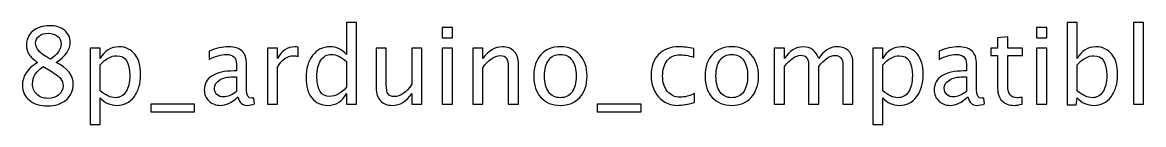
# Model space of a CAD drawing. Header units: centimetres. Extents: x -55 to 43, y -73 to 74.
# Drawn here: x 8.85 to 22.36, y 15.89 to 17.12 of the extents above; entities that cross this region are included whole.
import ezdxf

# ---------------------------------------------------------------- set-up
doc = ezdxf.new("R2010")
doc.units = ezdxf.units.CM
doc.header["$MEASUREMENT"] = 0
doc.layers.add('Layer 1', color=7, linetype='Continuous')

msp = doc.modelspace()

# ---------------------------------------------------------------- linework, layer by layer
at = {"layer": 'Layer 1'}
for points, knots in [([(9.03541, 16.63972), (8.98503, 16.67485), (8.9499, 16.70745), (8.93021, 16.73772), (8.93021, 16.73772), (8.91053, 16.76777), (8.90079, 16.80418), (8.90079, 16.84673), (8.90079, 16.84673), (8.90079, 16.91615), (8.92619, 16.97267), (8.97678, 17.01606), (8.97678, 17.01606), (9.02758, 17.05945), (9.09383, 17.08104), (9.17553, 17.08104), (9.17553, 17.08104), (9.25089, 17.08104), (9.31206, 17.06263), (9.35884, 17.0258), (9.35884, 17.0258), (9.40562, 16.98918), (9.42911, 16.94134), (9.42911, 16.88271), (9.42911, 16.88271), (9.42911, 16.79381), (9.37217, 16.71274), (9.25851, 16.63972), (9.25851, 16.63972), (9.39673, 16.57198), (9.46594, 16.48456), (9.46594, 16.37746), (9.46594, 16.37746), (9.46594, 16.30105), (9.43694, 16.23861), (9.37916, 16.18992), (9.37916, 16.18992), (9.32137, 16.14145), (9.24708, 16.11711), (9.15606, 16.11711), (9.15606, 16.11711), (9.06526, 16.11711), (8.99202, 16.13997), (8.93614, 16.18569), (8.93614, 16.18569), (8.88047, 16.2312), (8.85253, 16.29131), (8.85253, 16.36561), (8.85253, 16.36561), (8.85253, 16.47567), (8.91349, 16.5669), (9.03541, 16.63972)], [0, 0, 0, 0, 0.07142857, 0.07142857, 0.07142857, 0.07142857, 0.14285714, 0.14285714, 0.14285714, 0.14285714, 0.21428571, 0.21428571, 0.21428571, 0.21428571, 0.28571429, 0.28571429, 0.28571429, 0.28571429, 0.35714286, 0.35714286, 0.35714286, 0.35714286, 0.42857143, 0.42857143, 0.42857143, 0.42857143, 0.5, 0.5, 0.5, 0.5, 0.57142857, 0.57142857, 0.57142857, 0.57142857, 0.64285714, 0.64285714, 0.64285714, 0.64285714, 0.71428571, 0.71428571, 0.71428571, 0.71428571, 0.78571429, 0.78571429, 0.78571429, 0.78571429, 0.85714286, 0.85714286, 0.85714286, 0.85714286, 1, 1, 1, 1]), ([(12.7565, 16.13997), (12.7565, 16.13997), (12.7565, 16.26634), (12.7565, 16.26634), (12.7565, 16.26634), (12.70676, 16.17193), (12.63183, 16.12473), (12.53171, 16.12473), (12.53171, 16.12473), (12.45043, 16.12473), (12.38651, 16.15415), (12.33994, 16.21321), (12.33994, 16.21321), (12.29337, 16.27226), (12.27009, 16.35291), (12.27009, 16.45514), (12.27009, 16.45514), (12.27009, 16.5669), (12.29655, 16.65686), (12.34925, 16.72502), (12.34925, 16.72502), (12.40217, 16.79296), (12.4716, 16.82704), (12.55775, 16.82704), (12.55775, 16.82704), (12.63754, 16.82704), (12.70401, 16.79656), (12.7565, 16.73539), (12.7565, 16.73539), (12.7565, 16.73539), (12.7565, 17.11914), (12.7565, 17.11914), (12.7565, 17.11914), (12.7565, 17.11914), (12.87842, 17.11914), (12.87842, 17.11914), (12.87842, 17.11914), (12.87842, 17.11914), (12.87842, 16.13997), (12.87842, 16.13997), (12.87842, 16.13997), (12.87842, 16.13997), (12.7565, 16.13997), (12.7565, 16.13997)], [0, 0, 0, 0, 0.08333333, 0.08333333, 0.08333333, 0.08333333, 0.16666667, 0.16666667, 0.16666667, 0.16666667, 0.25, 0.25, 0.25, 0.25, 0.33333333, 0.33333333, 0.33333333, 0.33333333, 0.41666667, 0.41666667, 0.41666667, 0.41666667, 0.5, 0.5, 0.5, 0.5, 0.58333333, 0.58333333, 0.58333333, 0.58333333, 0.66666667, 0.66666667, 0.66666667, 0.66666667, 0.75, 0.75, 0.75, 0.75, 0.83333333, 0.83333333, 0.83333333, 0.83333333, 1, 1, 1, 1]), ([(13.91093, 16.93626), (13.91093, 16.93626), (13.91093, 17.05818), (13.91093, 17.05818), (13.91093, 17.05818), (13.91093, 17.05818), (14.03285, 17.05818), (14.03285, 17.05818), (14.03285, 17.05818), (14.03285, 17.05818), (14.03285, 16.93626), (14.03285, 16.93626), (14.03285, 16.93626), (14.03285, 16.93626), (13.91093, 16.93626), (13.91093, 16.93626)], [0, 0, 0, 0, 0.2, 0.2, 0.2, 0.2, 0.4, 0.4, 0.4, 0.4, 0.6, 0.6, 0.6, 0.6, 1, 1, 1, 1]), ([(21.0733, 16.93626), (21.0733, 16.93626), (21.0733, 17.05818), (21.0733, 17.05818), (21.0733, 17.05818), (21.0733, 17.05818), (21.19522, 17.05818), (21.19522, 17.05818), (21.19522, 17.05818), (21.19522, 17.05818), (21.19522, 16.93626), (21.19522, 16.93626), (21.19522, 16.93626), (21.19522, 16.93626), (21.0733, 16.93626), (21.0733, 16.93626)], [0, 0, 0, 0, 0.2, 0.2, 0.2, 0.2, 0.4, 0.4, 0.4, 0.4, 0.6, 0.6, 0.6, 0.6, 1, 1, 1, 1]), ([(21.44033, 16.13235), (21.44033, 16.13235), (21.44033, 17.11914), (21.44033, 17.11914), (21.44033, 17.11914), (21.44033, 17.11914), (21.56225, 17.11914), (21.56225, 17.11914), (21.56225, 17.11914), (21.56225, 17.11914), (21.56225, 16.68586), (21.56225, 16.68586), (21.56225, 16.68586), (21.6122, 16.78005), (21.68735, 16.82704), (21.78746, 16.82704), (21.78746, 16.82704), (21.86853, 16.82704), (21.93224, 16.79762), (21.97881, 16.73856), (21.97881, 16.73856), (22.02538, 16.67951), (22.04866, 16.59886), (22.04866, 16.49663), (22.04866, 16.49663), (22.04866, 16.38529), (22.0222, 16.29533), (21.9695, 16.22718), (21.9695, 16.22718), (21.91679, 16.15881), (21.84737, 16.12473), (21.76143, 16.12473), (21.76143, 16.12473), (21.68163, 16.12473), (21.61517, 16.15521), (21.56225, 16.21638), (21.56225, 16.21638), (21.56225, 16.21638), (21.54743, 16.13235), (21.54743, 16.13235), (21.54743, 16.13235), (21.54743, 16.13235), (21.44033, 16.13235), (21.44033, 16.13235)], [0, 0, 0, 0, 0.08333333, 0.08333333, 0.08333333, 0.08333333, 0.16666667, 0.16666667, 0.16666667, 0.16666667, 0.25, 0.25, 0.25, 0.25, 0.33333333, 0.33333333, 0.33333333, 0.33333333, 0.41666667, 0.41666667, 0.41666667, 0.41666667, 0.5, 0.5, 0.5, 0.5, 0.58333333, 0.58333333, 0.58333333, 0.58333333, 0.66666667, 0.66666667, 0.66666667, 0.66666667, 0.75, 0.75, 0.75, 0.75, 0.83333333, 0.83333333, 0.83333333, 0.83333333, 1, 1, 1, 1]), ([(22.23958, 16.13997), (22.23958, 16.13997), (22.23958, 17.11914), (22.23958, 17.11914), (22.23958, 17.11914), (22.23958, 17.11914), (22.3615, 17.11914), (22.3615, 17.11914), (22.3615, 17.11914), (22.3615, 17.11914), (22.3615, 16.13997), (22.3615, 16.13997), (22.3615, 16.13997), (22.3615, 16.13997), (22.23958, 16.13997), (22.23958, 16.13997)], [0, 0, 0, 0, 0.2, 0.2, 0.2, 0.2, 0.4, 0.4, 0.4, 0.4, 0.6, 0.6, 0.6, 0.6, 1, 1, 1, 1]), ([(9.19035, 16.67803), (9.27586, 16.73454), (9.31862, 16.7972), (9.31862, 16.86641), (9.31862, 16.86641), (9.31862, 16.90345), (9.30423, 16.93309), (9.27565, 16.95573), (9.27565, 16.95573), (9.24687, 16.97838), (9.2094, 16.9896), (9.16305, 16.9896), (9.16305, 16.9896), (9.11817, 16.9896), (9.08155, 16.97859), (9.0534, 16.95637), (9.0534, 16.95637), (9.02525, 16.93414), (9.01128, 16.90557), (9.01128, 16.87022), (9.01128, 16.87022), (9.01128, 16.83593), (9.02398, 16.80503), (9.04938, 16.77751), (9.04938, 16.77751), (9.07478, 16.75021), (9.12177, 16.71697), (9.19035, 16.67803)], [0, 0, 0, 0, 0.125, 0.125, 0.125, 0.125, 0.25, 0.25, 0.25, 0.25, 0.375, 0.375, 0.375, 0.375, 0.5, 0.5, 0.5, 0.5, 0.625, 0.625, 0.625, 0.625, 0.75, 0.75, 0.75, 0.75, 1, 1, 1, 1]), ([(20.89931, 16.14018), (20.86163, 16.12981), (20.82883, 16.12473), (20.8011, 16.12473), (20.8011, 16.12473), (20.73887, 16.12473), (20.6904, 16.14251), (20.65568, 16.17807), (20.65568, 16.17807), (20.62076, 16.21363), (20.6034, 16.26295), (20.6034, 16.32624), (20.6034, 16.32624), (20.6034, 16.32624), (20.6034, 16.72163), (20.6034, 16.72163), (20.6034, 16.72163), (20.6034, 16.72163), (20.51916, 16.72163), (20.51916, 16.72163), (20.51916, 16.72163), (20.51916, 16.72163), (20.51916, 16.81307), (20.51916, 16.81307), (20.51916, 16.81307), (20.51916, 16.81307), (20.6034, 16.81307), (20.6034, 16.81307), (20.6034, 16.81307), (20.6034, 16.81307), (20.6034, 16.93478), (20.6034, 16.93478), (20.6034, 16.93478), (20.6034, 16.93478), (20.72532, 16.94642), (20.72532, 16.94642), (20.72532, 16.94642), (20.72532, 16.94642), (20.72532, 16.81307), (20.72532, 16.81307), (20.72532, 16.81307), (20.72532, 16.81307), (20.90185, 16.81307), (20.90185, 16.81307), (20.90185, 16.81307), (20.90185, 16.81307), (20.90185, 16.72163), (20.90185, 16.72163), (20.90185, 16.72163), (20.90185, 16.72163), (20.72532, 16.72163), (20.72532, 16.72163), (20.72532, 16.72163), (20.72532, 16.72163), (20.72532, 16.34825), (20.72532, 16.34825), (20.72532, 16.34825), (20.72532, 16.2602), (20.76363, 16.21617), (20.84004, 16.21617), (20.84004, 16.21617), (20.85634, 16.21617), (20.87603, 16.21892), (20.89931, 16.22421), (20.89931, 16.22421), (20.89931, 16.22421), (20.89931, 16.14018), (20.89931, 16.14018)], [0, 0, 0, 0, 0.05555556, 0.05555556, 0.05555556, 0.05555556, 0.11111111, 0.11111111, 0.11111111, 0.11111111, 0.16666667, 0.16666667, 0.16666667, 0.16666667, 0.22222222, 0.22222222, 0.22222222, 0.22222222, 0.27777778, 0.27777778, 0.27777778, 0.27777778, 0.33333333, 0.33333333, 0.33333333, 0.33333333, 0.38888889, 0.38888889, 0.38888889, 0.38888889, 0.44444444, 0.44444444, 0.44444444, 0.44444444, 0.5, 0.5, 0.5, 0.5, 0.55555556, 0.55555556, 0.55555556, 0.55555556, 0.61111111, 0.61111111, 0.61111111, 0.61111111, 0.66666667, 0.66666667, 0.66666667, 0.66666667, 0.72222222, 0.72222222, 0.72222222, 0.72222222, 0.77777778, 0.77777778, 0.77777778, 0.77777778, 0.83333333, 0.83333333, 0.83333333, 0.83333333, 0.88888889, 0.88888889, 0.88888889, 0.88888889, 1, 1, 1, 1]), ([(9.66829, 15.89486), (9.66829, 15.89486), (9.66829, 16.81307), (9.66829, 16.81307), (9.66829, 16.81307), (9.66829, 16.81307), (9.79021, 16.81307), (9.79021, 16.81307), (9.79021, 16.81307), (9.79021, 16.81307), (9.79021, 16.68586), (9.79021, 16.68586), (9.79021, 16.68586), (9.84016, 16.78005), (9.91531, 16.82704), (10.01542, 16.82704), (10.01542, 16.82704), (10.09649, 16.82704), (10.1602, 16.79762), (10.20677, 16.73856), (10.20677, 16.73856), (10.25334, 16.67951), (10.27662, 16.59886), (10.27662, 16.49663), (10.27662, 16.49663), (10.27662, 16.38529), (10.25016, 16.29533), (10.19746, 16.22718), (10.19746, 16.22718), (10.14475, 16.15881), (10.07533, 16.12473), (9.98939, 16.12473), (9.98939, 16.12473), (9.90959, 16.12473), (9.84313, 16.15521), (9.79021, 16.21638), (9.79021, 16.21638), (9.79021, 16.21638), (9.79021, 15.89486), (9.79021, 15.89486), (9.79021, 15.89486), (9.79021, 15.89486), (9.66829, 15.89486), (9.66829, 15.89486)], [0, 0, 0, 0, 0.08333333, 0.08333333, 0.08333333, 0.08333333, 0.16666667, 0.16666667, 0.16666667, 0.16666667, 0.25, 0.25, 0.25, 0.25, 0.33333333, 0.33333333, 0.33333333, 0.33333333, 0.41666667, 0.41666667, 0.41666667, 0.41666667, 0.5, 0.5, 0.5, 0.5, 0.58333333, 0.58333333, 0.58333333, 0.58333333, 0.66666667, 0.66666667, 0.66666667, 0.66666667, 0.75, 0.75, 0.75, 0.75, 0.83333333, 0.83333333, 0.83333333, 0.83333333, 1, 1, 1, 1]), ([(11.44946, 16.2257), (11.37623, 16.15839), (11.30574, 16.12473), (11.23801, 16.12473), (11.23801, 16.12473), (11.18234, 16.12473), (11.13598, 16.14209), (11.09937, 16.17701), (11.09937, 16.17701), (11.06254, 16.21194), (11.04412, 16.25596), (11.04412, 16.30909), (11.04412, 16.30909), (11.04412, 16.38254), (11.07502, 16.43906), (11.13683, 16.47843), (11.13683, 16.47843), (11.19864, 16.5178), (11.28733, 16.53748), (11.4029, 16.53748), (11.4029, 16.53748), (11.4029, 16.53748), (11.43147, 16.53748), (11.43147, 16.53748), (11.43147, 16.53748), (11.43147, 16.53748), (11.43147, 16.61855), (11.43147, 16.61855), (11.43147, 16.61855), (11.43147, 16.69665), (11.39083, 16.7356), (11.30934, 16.7356), (11.30934, 16.7356), (11.24626, 16.7356), (11.17726, 16.7157), (11.10254, 16.67591), (11.10254, 16.67591), (11.10254, 16.67591), (11.10254, 16.77624), (11.10254, 16.77624), (11.10254, 16.77624), (11.18467, 16.81011), (11.26214, 16.82704), (11.33474, 16.82704), (11.33474, 16.82704), (11.40946, 16.82704), (11.4647, 16.81011), (11.50005, 16.77603), (11.50005, 16.77603), (11.53561, 16.74195), (11.55339, 16.68946), (11.55339, 16.61855), (11.55339, 16.61855), (11.55339, 16.61855), (11.55339, 16.31438), (11.55339, 16.31438), (11.55339, 16.31438), (11.55339, 16.24475), (11.57477, 16.20982), (11.61774, 16.20982), (11.61774, 16.20982), (11.62303, 16.20982), (11.63086, 16.21067), (11.64123, 16.21236), (11.64123, 16.21236), (11.64123, 16.21236), (11.64991, 16.14463), (11.64991, 16.14463), (11.64991, 16.14463), (11.62218, 16.13129), (11.5917, 16.12473), (11.55826, 16.12473), (11.55826, 16.12473), (11.50132, 16.12473), (11.46513, 16.15839), (11.44946, 16.2257)], [0, 0, 0, 0, 0.05, 0.05, 0.05, 0.05, 0.1, 0.1, 0.1, 0.1, 0.15, 0.15, 0.15, 0.15, 0.2, 0.2, 0.2, 0.2, 0.25, 0.25, 0.25, 0.25, 0.3, 0.3, 0.3, 0.3, 0.35, 0.35, 0.35, 0.35, 0.4, 0.4, 0.4, 0.4, 0.45, 0.45, 0.45, 0.45, 0.5, 0.5, 0.5, 0.5, 0.55, 0.55, 0.55, 0.55, 0.6, 0.6, 0.6, 0.6, 0.65, 0.65, 0.65, 0.65, 0.7, 0.7, 0.7, 0.7, 0.75, 0.75, 0.75, 0.75, 0.8, 0.8, 0.8, 0.8, 0.85, 0.85, 0.85, 0.85, 0.9, 0.9, 0.9, 0.9, 1, 1, 1, 1]), ([(11.80379, 16.13997), (11.80379, 16.13997), (11.80379, 16.81307), (11.80379, 16.81307), (11.80379, 16.81307), (11.80379, 16.81307), (11.92571, 16.81307), (11.92571, 16.81307), (11.92571, 16.81307), (11.92571, 16.81307), (11.92571, 16.68586), (11.92571, 16.68586), (11.92571, 16.68586), (11.97418, 16.78005), (12.04446, 16.82704), (12.13674, 16.82704), (12.13674, 16.82704), (12.14923, 16.82704), (12.16235, 16.82598), (12.1759, 16.82387), (12.1759, 16.82387), (12.1759, 16.82387), (12.1759, 16.70978), (12.1759, 16.70978), (12.1759, 16.70978), (12.15473, 16.71676), (12.13611, 16.72036), (12.12002, 16.72036), (12.12002, 16.72036), (12.04255, 16.72036), (11.97778, 16.67464), (11.92571, 16.58299), (11.92571, 16.58299), (11.92571, 16.58299), (11.92571, 16.13997), (11.92571, 16.13997), (11.92571, 16.13997), (11.92571, 16.13997), (11.80379, 16.13997), (11.80379, 16.13997)], [0, 0, 0, 0, 0.09090909, 0.09090909, 0.09090909, 0.09090909, 0.18181818, 0.18181818, 0.18181818, 0.18181818, 0.27272727, 0.27272727, 0.27272727, 0.27272727, 0.36363636, 0.36363636, 0.36363636, 0.36363636, 0.45454545, 0.45454545, 0.45454545, 0.45454545, 0.54545455, 0.54545455, 0.54545455, 0.54545455, 0.63636364, 0.63636364, 0.63636364, 0.63636364, 0.72727273, 0.72727273, 0.72727273, 0.72727273, 0.81818182, 0.81818182, 0.81818182, 0.81818182, 1, 1, 1, 1]), ([(13.54432, 16.13997), (13.54432, 16.13997), (13.54432, 16.26655), (13.54432, 16.26655), (13.54432, 16.26655), (13.47934, 16.17193), (13.40039, 16.12473), (13.30768, 16.12473), (13.30768, 16.12473), (13.24883, 16.12473), (13.20206, 16.14315), (13.16734, 16.18019), (13.16734, 16.18019), (13.13242, 16.21723), (13.11506, 16.26697), (13.11506, 16.32984), (13.11506, 16.32984), (13.11506, 16.32984), (13.11506, 16.81307), (13.11506, 16.81307), (13.11506, 16.81307), (13.11506, 16.81307), (13.23698, 16.81307), (13.23698, 16.81307), (13.23698, 16.81307), (13.23698, 16.81307), (13.23698, 16.36963), (13.23698, 16.36963), (13.23698, 16.36963), (13.23698, 16.31904), (13.24439, 16.28327), (13.25899, 16.2621), (13.25899, 16.2621), (13.27381, 16.24072), (13.29836, 16.23014), (13.33287, 16.23014), (13.33287, 16.23014), (13.40737, 16.23014), (13.47807, 16.27904), (13.54432, 16.37704), (13.54432, 16.37704), (13.54432, 16.37704), (13.54432, 16.81307), (13.54432, 16.81307), (13.54432, 16.81307), (13.54432, 16.81307), (13.66624, 16.81307), (13.66624, 16.81307), (13.66624, 16.81307), (13.66624, 16.81307), (13.66624, 16.13997), (13.66624, 16.13997), (13.66624, 16.13997), (13.66624, 16.13997), (13.54432, 16.13997), (13.54432, 16.13997)], [0, 0, 0, 0, 0.06666667, 0.06666667, 0.06666667, 0.06666667, 0.13333333, 0.13333333, 0.13333333, 0.13333333, 0.2, 0.2, 0.2, 0.2, 0.26666667, 0.26666667, 0.26666667, 0.26666667, 0.33333333, 0.33333333, 0.33333333, 0.33333333, 0.4, 0.4, 0.4, 0.4, 0.46666667, 0.46666667, 0.46666667, 0.46666667, 0.53333333, 0.53333333, 0.53333333, 0.53333333, 0.6, 0.6, 0.6, 0.6, 0.66666667, 0.66666667, 0.66666667, 0.66666667, 0.73333333, 0.73333333, 0.73333333, 0.73333333, 0.8, 0.8, 0.8, 0.8, 0.86666667, 0.86666667, 0.86666667, 0.86666667, 1, 1, 1, 1]), ([(13.91093, 16.13997), (13.91093, 16.13997), (13.91093, 16.81307), (13.91093, 16.81307), (13.91093, 16.81307), (13.91093, 16.81307), (14.03285, 16.81307), (14.03285, 16.81307), (14.03285, 16.81307), (14.03285, 16.81307), (14.03285, 16.13997), (14.03285, 16.13997), (14.03285, 16.13997), (14.03285, 16.13997), (13.91093, 16.13997), (13.91093, 16.13997)], [0, 0, 0, 0, 0.2, 0.2, 0.2, 0.2, 0.4, 0.4, 0.4, 0.4, 0.6, 0.6, 0.6, 0.6, 1, 1, 1, 1]), ([(14.27796, 16.13997), (14.27796, 16.13997), (14.27796, 16.81307), (14.27796, 16.81307), (14.27796, 16.81307), (14.27796, 16.81307), (14.39988, 16.81307), (14.39988, 16.81307), (14.39988, 16.81307), (14.39988, 16.81307), (14.39988, 16.68586), (14.39988, 16.68586), (14.39988, 16.68586), (14.46444, 16.78005), (14.5436, 16.82704), (14.63716, 16.82704), (14.63716, 16.82704), (14.696, 16.82704), (14.74278, 16.80863), (14.77728, 16.77158), (14.77728, 16.77158), (14.81178, 16.73475), (14.82914, 16.68501), (14.82914, 16.62278), (14.82914, 16.62278), (14.82914, 16.62278), (14.82914, 16.13997), (14.82914, 16.13997), (14.82914, 16.13997), (14.82914, 16.13997), (14.70722, 16.13997), (14.70722, 16.13997), (14.70722, 16.13997), (14.70722, 16.13997), (14.70722, 16.58299), (14.70722, 16.58299), (14.70722, 16.58299), (14.70722, 16.63294), (14.69981, 16.6685), (14.68521, 16.68967), (14.68521, 16.68967), (14.67039, 16.71105), (14.64605, 16.72163), (14.61197, 16.72163), (14.61197, 16.72163), (14.53704, 16.72163), (14.46634, 16.67274), (14.39988, 16.57495), (14.39988, 16.57495), (14.39988, 16.57495), (14.39988, 16.13997), (14.39988, 16.13997), (14.39988, 16.13997), (14.39988, 16.13997), (14.27796, 16.13997), (14.27796, 16.13997)], [0, 0, 0, 0, 0.06666667, 0.06666667, 0.06666667, 0.06666667, 0.13333333, 0.13333333, 0.13333333, 0.13333333, 0.2, 0.2, 0.2, 0.2, 0.26666667, 0.26666667, 0.26666667, 0.26666667, 0.33333333, 0.33333333, 0.33333333, 0.33333333, 0.4, 0.4, 0.4, 0.4, 0.46666667, 0.46666667, 0.46666667, 0.46666667, 0.53333333, 0.53333333, 0.53333333, 0.53333333, 0.6, 0.6, 0.6, 0.6, 0.66666667, 0.66666667, 0.66666667, 0.66666667, 0.73333333, 0.73333333, 0.73333333, 0.73333333, 0.8, 0.8, 0.8, 0.8, 0.86666667, 0.86666667, 0.86666667, 0.86666667, 1, 1, 1, 1]), ([(15.33418, 16.12473), (15.23533, 16.12473), (15.15702, 16.15627), (15.09944, 16.21935), (15.09944, 16.21935), (15.04166, 16.28242), (15.01287, 16.36815), (15.01287, 16.47631), (15.01287, 16.47631), (15.01287, 16.58426), (15.04166, 16.66977), (15.09944, 16.73264), (15.09944, 16.73264), (15.15702, 16.7955), (15.23533, 16.82704), (15.33418, 16.82704), (15.33418, 16.82704), (15.43303, 16.82704), (15.51135, 16.7955), (15.56892, 16.73264), (15.56892, 16.73264), (15.6267, 16.66977), (15.65549, 16.58426), (15.65549, 16.47631), (15.65549, 16.47631), (15.65549, 16.36815), (15.6267, 16.28242), (15.56892, 16.21935), (15.56892, 16.21935), (15.51135, 16.15627), (15.43303, 16.12473), (15.33418, 16.12473)], [0, 0, 0, 0, 0.11111111, 0.11111111, 0.11111111, 0.11111111, 0.22222222, 0.22222222, 0.22222222, 0.22222222, 0.33333333, 0.33333333, 0.33333333, 0.33333333, 0.44444444, 0.44444444, 0.44444444, 0.44444444, 0.55555556, 0.55555556, 0.55555556, 0.55555556, 0.66666667, 0.66666667, 0.66666667, 0.66666667, 0.77777778, 0.77777778, 0.77777778, 0.77777778, 1, 1, 1, 1]), ([(16.94877, 16.16029), (16.86982, 16.13658), (16.80166, 16.12473), (16.7443, 16.12473), (16.7443, 16.12473), (16.65328, 16.12473), (16.57793, 16.15839), (16.51803, 16.22548), (16.51803, 16.22548), (16.45813, 16.29279), (16.42807, 16.37767), (16.42807, 16.47991), (16.42807, 16.47991), (16.42807, 16.58913), (16.4577, 16.67443), (16.51697, 16.73539), (16.51697, 16.73539), (16.57624, 16.79656), (16.659, 16.82704), (16.76526, 16.82704), (16.76526, 16.82704), (16.81754, 16.82704), (16.87638, 16.81984), (16.94115, 16.80545), (16.94115, 16.80545), (16.94115, 16.80545), (16.94115, 16.70258), (16.94115, 16.70258), (16.94115, 16.70258), (16.87236, 16.7229), (16.81627, 16.73306), (16.77309, 16.73306), (16.77309, 16.73306), (16.71043, 16.73306), (16.66027, 16.70957), (16.6228, 16.66279), (16.6228, 16.66279), (16.58534, 16.61601), (16.5665, 16.55357), (16.5665, 16.47567), (16.5665, 16.47567), (16.5665, 16.40011), (16.58597, 16.33915), (16.62471, 16.29237), (16.62471, 16.29237), (16.66344, 16.2458), (16.71403, 16.22252), (16.7769, 16.22252), (16.7769, 16.22252), (16.83257, 16.22252), (16.88972, 16.23691), (16.94877, 16.2657), (16.94877, 16.2657), (16.94877, 16.2657), (16.94877, 16.16029), (16.94877, 16.16029)], [0, 0, 0, 0, 0.06666667, 0.06666667, 0.06666667, 0.06666667, 0.13333333, 0.13333333, 0.13333333, 0.13333333, 0.2, 0.2, 0.2, 0.2, 0.26666667, 0.26666667, 0.26666667, 0.26666667, 0.33333333, 0.33333333, 0.33333333, 0.33333333, 0.4, 0.4, 0.4, 0.4, 0.46666667, 0.46666667, 0.46666667, 0.46666667, 0.53333333, 0.53333333, 0.53333333, 0.53333333, 0.6, 0.6, 0.6, 0.6, 0.66666667, 0.66666667, 0.66666667, 0.66666667, 0.73333333, 0.73333333, 0.73333333, 0.73333333, 0.8, 0.8, 0.8, 0.8, 0.86666667, 0.86666667, 0.86666667, 0.86666667, 1, 1, 1, 1]), ([(17.39983, 16.12473), (17.30098, 16.12473), (17.22267, 16.15627), (17.16509, 16.21935), (17.16509, 16.21935), (17.10731, 16.28242), (17.07852, 16.36815), (17.07852, 16.47631), (17.07852, 16.47631), (17.07852, 16.58426), (17.10731, 16.66977), (17.16509, 16.73264), (17.16509, 16.73264), (17.22267, 16.7955), (17.30098, 16.82704), (17.39983, 16.82704), (17.39983, 16.82704), (17.49868, 16.82704), (17.577, 16.7955), (17.63457, 16.73264), (17.63457, 16.73264), (17.69235, 16.66977), (17.72114, 16.58426), (17.72114, 16.47631), (17.72114, 16.47631), (17.72114, 16.36815), (17.69235, 16.28242), (17.63457, 16.21935), (17.63457, 16.21935), (17.577, 16.15627), (17.49868, 16.12473), (17.39983, 16.12473)], [0, 0, 0, 0, 0.11111111, 0.11111111, 0.11111111, 0.11111111, 0.22222222, 0.22222222, 0.22222222, 0.22222222, 0.33333333, 0.33333333, 0.33333333, 0.33333333, 0.44444444, 0.44444444, 0.44444444, 0.44444444, 0.55555556, 0.55555556, 0.55555556, 0.55555556, 0.66666667, 0.66666667, 0.66666667, 0.66666667, 0.77777778, 0.77777778, 0.77777778, 0.77777778, 1, 1, 1, 1]), ([(17.91206, 16.13997), (17.91206, 16.13997), (17.91206, 16.81307), (17.91206, 16.81307), (17.91206, 16.81307), (17.91206, 16.81307), (18.03398, 16.81307), (18.03398, 16.81307), (18.03398, 16.81307), (18.03398, 16.81307), (18.03398, 16.68586), (18.03398, 16.68586), (18.03398, 16.68586), (18.09346, 16.78005), (18.16966, 16.82704), (18.263, 16.82704), (18.263, 16.82704), (18.35296, 16.82704), (18.41413, 16.78005), (18.44673, 16.68586), (18.44673, 16.68586), (18.50452, 16.7809), (18.57987, 16.82831), (18.67237, 16.82831), (18.67237, 16.82831), (18.73142, 16.82831), (18.77735, 16.81095), (18.81016, 16.77603), (18.81016, 16.77603), (18.84297, 16.7411), (18.85948, 16.69221), (18.85948, 16.62934), (18.85948, 16.62934), (18.85948, 16.62934), (18.85948, 16.13997), (18.85948, 16.13997), (18.85948, 16.13997), (18.85948, 16.13997), (18.73756, 16.13997), (18.73756, 16.13997), (18.73756, 16.13997), (18.73756, 16.13997), (18.73756, 16.60924), (18.73756, 16.60924), (18.73756, 16.60924), (18.73756, 16.68586), (18.70708, 16.72417), (18.64612, 16.72417), (18.64612, 16.72417), (18.58283, 16.72417), (18.51637, 16.67951), (18.44673, 16.58997), (18.44673, 16.58997), (18.44673, 16.58997), (18.44673, 16.13997), (18.44673, 16.13997), (18.44673, 16.13997), (18.44673, 16.13997), (18.32481, 16.13997), (18.32481, 16.13997), (18.32481, 16.13997), (18.32481, 16.13997), (18.32481, 16.60966), (18.32481, 16.60966), (18.32481, 16.60966), (18.32481, 16.68692), (18.29391, 16.72544), (18.23189, 16.72544), (18.23189, 16.72544), (18.17029, 16.72544), (18.10425, 16.68057), (18.03398, 16.59061), (18.03398, 16.59061), (18.03398, 16.59061), (18.03398, 16.13997), (18.03398, 16.13997), (18.03398, 16.13997), (18.03398, 16.13997), (17.91206, 16.13997), (17.91206, 16.13997)], [0, 0, 0, 0, 0.04761905, 0.04761905, 0.04761905, 0.04761905, 0.0952381, 0.0952381, 0.0952381, 0.0952381, 0.14285714, 0.14285714, 0.14285714, 0.14285714, 0.19047619, 0.19047619, 0.19047619, 0.19047619, 0.23809524, 0.23809524, 0.23809524, 0.23809524, 0.28571429, 0.28571429, 0.28571429, 0.28571429, 0.33333333, 0.33333333, 0.33333333, 0.33333333, 0.38095238, 0.38095238, 0.38095238, 0.38095238, 0.42857143, 0.42857143, 0.42857143, 0.42857143, 0.47619048, 0.47619048, 0.47619048, 0.47619048, 0.52380952, 0.52380952, 0.52380952, 0.52380952, 0.57142857, 0.57142857, 0.57142857, 0.57142857, 0.61904762, 0.61904762, 0.61904762, 0.61904762, 0.66666667, 0.66666667, 0.66666667, 0.66666667, 0.71428571, 0.71428571, 0.71428571, 0.71428571, 0.76190476, 0.76190476, 0.76190476, 0.76190476, 0.80952381, 0.80952381, 0.80952381, 0.80952381, 0.85714286, 0.85714286, 0.85714286, 0.85714286, 0.9047619, 0.9047619, 0.9047619, 0.9047619, 1, 1, 1, 1]), ([(19.09782, 15.89486), (19.09782, 15.89486), (19.09782, 16.81307), (19.09782, 16.81307), (19.09782, 16.81307), (19.09782, 16.81307), (19.21974, 16.81307), (19.21974, 16.81307), (19.21974, 16.81307), (19.21974, 16.81307), (19.21974, 16.68586), (19.21974, 16.68586), (19.21974, 16.68586), (19.26969, 16.78005), (19.34484, 16.82704), (19.44495, 16.82704), (19.44495, 16.82704), (19.52602, 16.82704), (19.58973, 16.79762), (19.6363, 16.73856), (19.6363, 16.73856), (19.68287, 16.67951), (19.70615, 16.59886), (19.70615, 16.49663), (19.70615, 16.49663), (19.70615, 16.38529), (19.67969, 16.29533), (19.62699, 16.22718), (19.62699, 16.22718), (19.57428, 16.15881), (19.50486, 16.12473), (19.41892, 16.12473), (19.41892, 16.12473), (19.33912, 16.12473), (19.27266, 16.15521), (19.21974, 16.21638), (19.21974, 16.21638), (19.21974, 16.21638), (19.21974, 15.89486), (19.21974, 15.89486), (19.21974, 15.89486), (19.21974, 15.89486), (19.09782, 15.89486), (19.09782, 15.89486)], [0, 0, 0, 0, 0.08333333, 0.08333333, 0.08333333, 0.08333333, 0.16666667, 0.16666667, 0.16666667, 0.16666667, 0.25, 0.25, 0.25, 0.25, 0.33333333, 0.33333333, 0.33333333, 0.33333333, 0.41666667, 0.41666667, 0.41666667, 0.41666667, 0.5, 0.5, 0.5, 0.5, 0.58333333, 0.58333333, 0.58333333, 0.58333333, 0.66666667, 0.66666667, 0.66666667, 0.66666667, 0.75, 0.75, 0.75, 0.75, 0.83333333, 0.83333333, 0.83333333, 0.83333333, 1, 1, 1, 1]), ([(20.24399, 16.2257), (20.17076, 16.15839), (20.10027, 16.12473), (20.03254, 16.12473), (20.03254, 16.12473), (19.97687, 16.12473), (19.93051, 16.14209), (19.8939, 16.17701), (19.8939, 16.17701), (19.85707, 16.21194), (19.83865, 16.25596), (19.83865, 16.30909), (19.83865, 16.30909), (19.83865, 16.38254), (19.86955, 16.43906), (19.93136, 16.47843), (19.93136, 16.47843), (19.99317, 16.5178), (20.08186, 16.53748), (20.19743, 16.53748), (20.19743, 16.53748), (20.19743, 16.53748), (20.226, 16.53748), (20.226, 16.53748), (20.226, 16.53748), (20.226, 16.53748), (20.226, 16.61855), (20.226, 16.61855), (20.226, 16.61855), (20.226, 16.69665), (20.18536, 16.7356), (20.10387, 16.7356), (20.10387, 16.7356), (20.04079, 16.7356), (19.97179, 16.7157), (19.89707, 16.67591), (19.89707, 16.67591), (19.89707, 16.67591), (19.89707, 16.77624), (19.89707, 16.77624), (19.89707, 16.77624), (19.9792, 16.81011), (20.05667, 16.82704), (20.12927, 16.82704), (20.12927, 16.82704), (20.20399, 16.82704), (20.25923, 16.81011), (20.29458, 16.77603), (20.29458, 16.77603), (20.33014, 16.74195), (20.34792, 16.68946), (20.34792, 16.61855), (20.34792, 16.61855), (20.34792, 16.61855), (20.34792, 16.31438), (20.34792, 16.31438), (20.34792, 16.31438), (20.34792, 16.24475), (20.3693, 16.20982), (20.41227, 16.20982), (20.41227, 16.20982), (20.41756, 16.20982), (20.42539, 16.21067), (20.43576, 16.21236), (20.43576, 16.21236), (20.43576, 16.21236), (20.44444, 16.14463), (20.44444, 16.14463), (20.44444, 16.14463), (20.41671, 16.13129), (20.38623, 16.12473), (20.35279, 16.12473), (20.35279, 16.12473), (20.29585, 16.12473), (20.25966, 16.15839), (20.24399, 16.2257)], [0, 0, 0, 0, 0.05, 0.05, 0.05, 0.05, 0.1, 0.1, 0.1, 0.1, 0.15, 0.15, 0.15, 0.15, 0.2, 0.2, 0.2, 0.2, 0.25, 0.25, 0.25, 0.25, 0.3, 0.3, 0.3, 0.3, 0.35, 0.35, 0.35, 0.35, 0.4, 0.4, 0.4, 0.4, 0.45, 0.45, 0.45, 0.45, 0.5, 0.5, 0.5, 0.5, 0.55, 0.55, 0.55, 0.55, 0.6, 0.6, 0.6, 0.6, 0.65, 0.65, 0.65, 0.65, 0.7, 0.7, 0.7, 0.7, 0.75, 0.75, 0.75, 0.75, 0.8, 0.8, 0.8, 0.8, 0.85, 0.85, 0.85, 0.85, 0.9, 0.9, 0.9, 0.9, 1, 1, 1, 1]), ([(21.0733, 16.13997), (21.0733, 16.13997), (21.0733, 16.81307), (21.0733, 16.81307), (21.0733, 16.81307), (21.0733, 16.81307), (21.19522, 16.81307), (21.19522, 16.81307), (21.19522, 16.81307), (21.19522, 16.81307), (21.19522, 16.13997), (21.19522, 16.13997), (21.19522, 16.13997), (21.19522, 16.13997), (21.0733, 16.13997), (21.0733, 16.13997)], [0, 0, 0, 0, 0.2, 0.2, 0.2, 0.2, 0.4, 0.4, 0.4, 0.4, 0.6, 0.6, 0.6, 0.6, 1, 1, 1, 1]), ([(9.79021, 16.30041), (9.85308, 16.24432), (9.91298, 16.21617), (9.96992, 16.21617), (9.96992, 16.21617), (10.02601, 16.21617), (10.0694, 16.23967), (10.09988, 16.28644), (10.09988, 16.28644), (10.13057, 16.33322), (10.14581, 16.39905), (10.14581, 16.48414), (10.14581, 16.48414), (10.14581, 16.64162), (10.09374, 16.72036), (9.9896, 16.72036), (9.9896, 16.72036), (9.92144, 16.72036), (9.85498, 16.68353), (9.79021, 16.60966), (9.79021, 16.60966), (9.79021, 16.60966), (9.79021, 16.30041), (9.79021, 16.30041)], [0, 0, 0, 0, 0.14285714, 0.14285714, 0.14285714, 0.14285714, 0.28571429, 0.28571429, 0.28571429, 0.28571429, 0.42857143, 0.42857143, 0.42857143, 0.42857143, 0.57142857, 0.57142857, 0.57142857, 0.57142857, 0.71428571, 0.71428571, 0.71428571, 0.71428571, 1, 1, 1, 1]), ([(12.7565, 16.65199), (12.69321, 16.70766), (12.63331, 16.7356), (12.57658, 16.7356), (12.57658, 16.7356), (12.5207, 16.7356), (12.47752, 16.71232), (12.44683, 16.66554), (12.44683, 16.66554), (12.41614, 16.61897), (12.4009, 16.55293), (12.4009, 16.46742), (12.4009, 16.46742), (12.4009, 16.31015), (12.45297, 16.23141), (12.55732, 16.23141), (12.55732, 16.23141), (12.62506, 16.23141), (12.69152, 16.26845), (12.7565, 16.34232), (12.7565, 16.34232), (12.7565, 16.34232), (12.7565, 16.65199), (12.7565, 16.65199)], [0, 0, 0, 0, 0.14285714, 0.14285714, 0.14285714, 0.14285714, 0.28571429, 0.28571429, 0.28571429, 0.28571429, 0.42857143, 0.42857143, 0.42857143, 0.42857143, 0.57142857, 0.57142857, 0.57142857, 0.57142857, 0.71428571, 0.71428571, 0.71428571, 0.71428571, 1, 1, 1, 1]), ([(15.33397, 16.21617), (15.39429, 16.21617), (15.44128, 16.23882), (15.47473, 16.28433), (15.47473, 16.28433), (15.50796, 16.32962), (15.52468, 16.39376), (15.52468, 16.47631), (15.52468, 16.47631), (15.52468, 16.55865), (15.50796, 16.62257), (15.47473, 16.66787), (15.47473, 16.66787), (15.44128, 16.71295), (15.39429, 16.7356), (15.33397, 16.7356), (15.33397, 16.7356), (15.27343, 16.7356), (15.22644, 16.71295), (15.19342, 16.66787), (15.19342, 16.66787), (15.16019, 16.62257), (15.14368, 16.55865), (15.14368, 16.47631), (15.14368, 16.47631), (15.14368, 16.39376), (15.16019, 16.32962), (15.19342, 16.28433), (15.19342, 16.28433), (15.22644, 16.23882), (15.27343, 16.21617), (15.33397, 16.21617)], [0, 0, 0, 0, 0.11111111, 0.11111111, 0.11111111, 0.11111111, 0.22222222, 0.22222222, 0.22222222, 0.22222222, 0.33333333, 0.33333333, 0.33333333, 0.33333333, 0.44444444, 0.44444444, 0.44444444, 0.44444444, 0.55555556, 0.55555556, 0.55555556, 0.55555556, 0.66666667, 0.66666667, 0.66666667, 0.66666667, 0.77777778, 0.77777778, 0.77777778, 0.77777778, 1, 1, 1, 1]), ([(17.39962, 16.21617), (17.45994, 16.21617), (17.50693, 16.23882), (17.54038, 16.28433), (17.54038, 16.28433), (17.57361, 16.32962), (17.59033, 16.39376), (17.59033, 16.47631), (17.59033, 16.47631), (17.59033, 16.55865), (17.57361, 16.62257), (17.54038, 16.66787), (17.54038, 16.66787), (17.50693, 16.71295), (17.45994, 16.7356), (17.39962, 16.7356), (17.39962, 16.7356), (17.33908, 16.7356), (17.29209, 16.71295), (17.25907, 16.66787), (17.25907, 16.66787), (17.22584, 16.62257), (17.20933, 16.55865), (17.20933, 16.47631), (17.20933, 16.47631), (17.20933, 16.39376), (17.22584, 16.32962), (17.25907, 16.28433), (17.25907, 16.28433), (17.29209, 16.23882), (17.33908, 16.21617), (17.39962, 16.21617)], [0, 0, 0, 0, 0.11111111, 0.11111111, 0.11111111, 0.11111111, 0.22222222, 0.22222222, 0.22222222, 0.22222222, 0.33333333, 0.33333333, 0.33333333, 0.33333333, 0.44444444, 0.44444444, 0.44444444, 0.44444444, 0.55555556, 0.55555556, 0.55555556, 0.55555556, 0.66666667, 0.66666667, 0.66666667, 0.66666667, 0.77777778, 0.77777778, 0.77777778, 0.77777778, 1, 1, 1, 1]), ([(19.21974, 16.30041), (19.28261, 16.24432), (19.34251, 16.21617), (19.39945, 16.21617), (19.39945, 16.21617), (19.45554, 16.21617), (19.49893, 16.23967), (19.52941, 16.28644), (19.52941, 16.28644), (19.5601, 16.33322), (19.57534, 16.39905), (19.57534, 16.48414), (19.57534, 16.48414), (19.57534, 16.64162), (19.52327, 16.72036), (19.41913, 16.72036), (19.41913, 16.72036), (19.35097, 16.72036), (19.28451, 16.68353), (19.21974, 16.60966), (19.21974, 16.60966), (19.21974, 16.60966), (19.21974, 16.30041), (19.21974, 16.30041)], [0, 0, 0, 0, 0.14285714, 0.14285714, 0.14285714, 0.14285714, 0.28571429, 0.28571429, 0.28571429, 0.28571429, 0.42857143, 0.42857143, 0.42857143, 0.42857143, 0.57142857, 0.57142857, 0.57142857, 0.57142857, 0.71428571, 0.71428571, 0.71428571, 0.71428571, 1, 1, 1, 1]), ([(21.56225, 16.30041), (21.62512, 16.24432), (21.68502, 16.21617), (21.74196, 16.21617), (21.74196, 16.21617), (21.79805, 16.21617), (21.84144, 16.23967), (21.87192, 16.28644), (21.87192, 16.28644), (21.90261, 16.33322), (21.91785, 16.39905), (21.91785, 16.48414), (21.91785, 16.48414), (21.91785, 16.64162), (21.86578, 16.72036), (21.76164, 16.72036), (21.76164, 16.72036), (21.69348, 16.72036), (21.62702, 16.68353), (21.56225, 16.60966), (21.56225, 16.60966), (21.56225, 16.60966), (21.56225, 16.30041), (21.56225, 16.30041)], [0, 0, 0, 0, 0.14285714, 0.14285714, 0.14285714, 0.14285714, 0.28571429, 0.28571429, 0.28571429, 0.28571429, 0.42857143, 0.42857143, 0.42857143, 0.42857143, 0.57142857, 0.57142857, 0.57142857, 0.57142857, 0.71428571, 0.71428571, 0.71428571, 0.71428571, 1, 1, 1, 1]), ([(9.10187, 16.59019), (9.05234, 16.55209), (9.01869, 16.51885), (9.00091, 16.49049), (9.00091, 16.49049), (8.98334, 16.46213), (8.97445, 16.42699), (8.97445, 16.38466), (8.97445, 16.38466), (8.97445, 16.33216), (8.99138, 16.28962), (9.02546, 16.25723), (9.02546, 16.25723), (9.05954, 16.22485), (9.1042, 16.20855), (9.15987, 16.20855), (9.15987, 16.20855), (9.21342, 16.20855), (9.25703, 16.22231), (9.29068, 16.25004), (9.29068, 16.25004), (9.32455, 16.27777), (9.34148, 16.31375), (9.34148, 16.35799), (9.34148, 16.35799), (9.34148, 16.39355), (9.33111, 16.42382), (9.31015, 16.44837), (9.31015, 16.44837), (9.2892, 16.47292), (9.24877, 16.50298), (9.18887, 16.53854), (9.18887, 16.53854), (9.18887, 16.53854), (9.10187, 16.59019), (9.10187, 16.59019)], [0, 0, 0, 0, 0.1, 0.1, 0.1, 0.1, 0.2, 0.2, 0.2, 0.2, 0.3, 0.3, 0.3, 0.3, 0.4, 0.4, 0.4, 0.4, 0.5, 0.5, 0.5, 0.5, 0.6, 0.6, 0.6, 0.6, 0.7, 0.7, 0.7, 0.7, 0.8, 0.8, 0.8, 0.8, 1, 1, 1, 1]), ([(11.43147, 16.29216), (11.43147, 16.29216), (11.43147, 16.46509), (11.43147, 16.46509), (11.43147, 16.46509), (11.43147, 16.46509), (11.39231, 16.46636), (11.39231, 16.46636), (11.39231, 16.46636), (11.32458, 16.46636), (11.26997, 16.45387), (11.22827, 16.4289), (11.22827, 16.4289), (11.18678, 16.40371), (11.16604, 16.37048), (11.16604, 16.32899), (11.16604, 16.32899), (11.16604, 16.29999), (11.17641, 16.27544), (11.19694, 16.25533), (11.19694, 16.25533), (11.21769, 16.23522), (11.24288, 16.22506), (11.27272, 16.22506), (11.27272, 16.22506), (11.32352, 16.22506), (11.37644, 16.2475), (11.43147, 16.29216)], [0, 0, 0, 0, 0.125, 0.125, 0.125, 0.125, 0.25, 0.25, 0.25, 0.25, 0.375, 0.375, 0.375, 0.375, 0.5, 0.5, 0.5, 0.5, 0.625, 0.625, 0.625, 0.625, 0.75, 0.75, 0.75, 0.75, 1, 1, 1, 1]), ([(20.226, 16.29216), (20.226, 16.29216), (20.226, 16.46509), (20.226, 16.46509), (20.226, 16.46509), (20.226, 16.46509), (20.18684, 16.46636), (20.18684, 16.46636), (20.18684, 16.46636), (20.11911, 16.46636), (20.0645, 16.45387), (20.0228, 16.4289), (20.0228, 16.4289), (19.98131, 16.40371), (19.96057, 16.37048), (19.96057, 16.32899), (19.96057, 16.32899), (19.96057, 16.29999), (19.97094, 16.27544), (19.99147, 16.25533), (19.99147, 16.25533), (20.01222, 16.23522), (20.03741, 16.22506), (20.06725, 16.22506), (20.06725, 16.22506), (20.11805, 16.22506), (20.17097, 16.2475), (20.226, 16.29216)], [0, 0, 0, 0, 0.125, 0.125, 0.125, 0.125, 0.25, 0.25, 0.25, 0.25, 0.375, 0.375, 0.375, 0.375, 0.5, 0.5, 0.5, 0.5, 0.625, 0.625, 0.625, 0.625, 0.75, 0.75, 0.75, 0.75, 1, 1, 1, 1]), ([(10.39896, 16.04853), (10.39896, 16.04853), (10.39896, 16.13997), (10.39896, 16.13997), (10.39896, 16.13997), (10.39896, 16.13997), (10.92728, 16.13997), (10.92728, 16.13997), (10.92728, 16.13997), (10.92728, 16.13997), (10.92728, 16.04853), (10.92728, 16.04853), (10.92728, 16.04853), (10.92728, 16.04853), (10.39896, 16.04853), (10.39896, 16.04853)], [0, 0, 0, 0, 0.2, 0.2, 0.2, 0.2, 0.4, 0.4, 0.4, 0.4, 0.6, 0.6, 0.6, 0.6, 1, 1, 1, 1]), ([(15.77783, 16.04853), (15.77783, 16.04853), (15.77783, 16.13997), (15.77783, 16.13997), (15.77783, 16.13997), (15.77783, 16.13997), (16.30615, 16.13997), (16.30615, 16.13997), (16.30615, 16.13997), (16.30615, 16.13997), (16.30615, 16.04853), (16.30615, 16.04853), (16.30615, 16.04853), (16.30615, 16.04853), (15.77783, 16.04853), (15.77783, 16.04853)], [0, 0, 0, 0, 0.2, 0.2, 0.2, 0.2, 0.4, 0.4, 0.4, 0.4, 0.6, 0.6, 0.6, 0.6, 1, 1, 1, 1])]:
    msp.add_open_spline(points, degree=3, knots=knots, dxfattribs=at)

doc.saveas('drawing.dxf')
